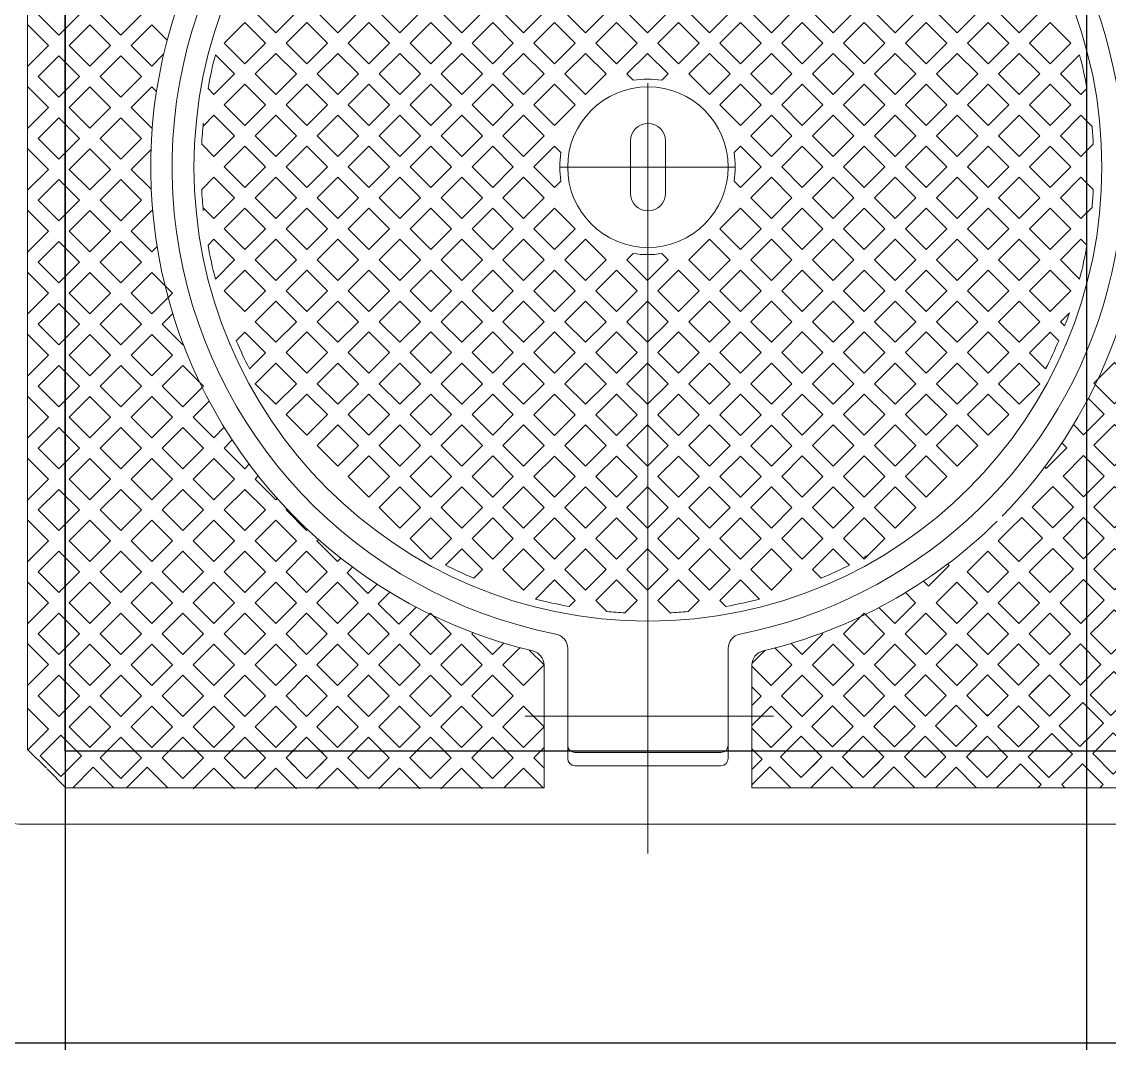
# Model space of a CAD drawing. Header units: millimetres. Extents: x -157642 to 241542, y -22875 to 31024.
# Drawn here: x -148280 to -147535, y 10175 to 10875 of the extents above; entities that cross this region are included whole.
import ezdxf

# ---------------------------------------------------------------- set-up
doc = ezdxf.new("R2010")
doc.units = ezdxf.units.MM
doc.header["$LTSCALE"] = 100
doc.header["$MEASUREMENT"] = 0
doc.linetypes.add('DASHEDX2', pattern=[1.5, 1, -0.5])
doc.layers.add('4', color=4, linetype='DASHEDX2', transparency=0.1)
doc.layers.add('8', color=8, linetype='Continuous')
doc.layers.add('Dim', color=25, linetype='Continuous', lineweight=9)

# ---------------------------------------------------------------- blocks, each defined once
blk = doc.blocks.new('N')
at = {"layer": 'Dim'}
for p, q in [((-85.426, 52.118), (-85.426, 86.476)), ((-80.426, 68.173), (-80.426, 68.343)), ((-77.026, 52.118), (-85.426, 52.118)), ((-83.913, 45), (-83.913, 50)), ((-83.413, 50.5), (-75.878, 50.5)), ((-83.013, 45), (-83.013, 50)), ((-41.113, 46.2), (-44.713, 46.2)), ((-83.913, 45), (-83.913, 40)), ((-83.013, 45), (-83.013, 40)), ((-45.913, 45), (-45.913, 45)), ((-39.913, 45), (-39.913, 45)), ((-41.113, 43.8), (-44.713, 43.8)), ((-83.413, 39.5), (-75.878, 39.5)), ((-77.026, 37.882), (-85.426, 37.882)), ((-85.426, 5.128), (-85.426, 37.882)), ((-74.883, 11.719), (-76.298, 13.133)), ((-84.128, 3.837), (-85.426, 5.128)), ((-84.089, 3.797), (-82.798, 2.5)), ((-3.04, 2.5), (-82.798, 2.5))]:
    blk.add_line(p, q, dxfattribs=at)
at = {"layer": 'Dim', "ltscale": 3}
for p, q in [((-80.513, 53.607), (-80.513, 36.581)), ((-42.913, 50.944), (-42.913, 38.987)), ((-37.152, 45), (-89.936, 45))]:
    blk.add_line(p, q, dxfattribs=at)
at = {"layer": 'Dim'}
blk.add_lwpolyline([(-0.012, 90, -0.414214), (2.088, 87.9), (2.088, 2.1, -0.414214), (-0.012, 0), (-85.826, 0, -0.414214), (-87.926, 2.1), (-87.926, 87.9, -0.414214), (-85.826, 90)], format="xyb", close=True, dxfattribs=at)
for points in [[(-83.083, 75.468), (-81.669, 76.882), (-83.083, 78.296), (-84.497, 76.882)], [(-70.443, 75.556), (-69.029, 76.97), (-70.443, 78.384), (-71.858, 76.97)], [(-66.201, 75.556), (-64.786, 76.97), (-66.201, 78.384), (-67.615, 76.97)], [(-61.958, 75.556), (-60.544, 76.97), (-61.958, 78.384), (-63.372, 76.97)], [(-57.715, 75.556), (-56.301, 76.97), (-57.715, 78.384), (-59.13, 76.97)], [(-75.561, 74.622), (-76.975, 73.208), (-78.39, 74.622), (-76.975, 76.036)], [(-68.322, 73.435), (-66.908, 74.849), (-68.322, 76.263), (-69.736, 74.849)], [(-64.079, 73.435), (-62.665, 74.849), (-64.079, 76.263), (-65.494, 74.849)], [(-77.682, 72.501), (-79.097, 71.086), (-80.511, 72.501), (-79.097, 73.915)], [(-73.469, 72.53), (-74.883, 71.116), (-76.298, 72.53), (-74.883, 73.944)], [(-66.201, 71.313), (-64.786, 72.727), (-66.201, 74.142), (-67.615, 72.727)], [(-49.968, 72.546), (-51.382, 71.132), (-52.796, 72.546), (-51.382, 73.96)], [(-45.725, 72.546), (-47.139, 71.132), (-48.554, 72.546), (-47.139, 73.96)], [(-41.483, 72.546), (-42.897, 71.132), (-44.311, 72.546), (-42.897, 73.96)], [(-37.24, 72.546), (-38.654, 71.132), (-40.068, 72.546), (-38.654, 73.96)], [(-32.997, 72.546), (-34.411, 71.132), (-35.826, 72.546), (-34.411, 73.96)], [(-79.804, 70.379), (-81.218, 68.965), (-82.632, 70.379), (-81.218, 71.794)], [(-75.561, 70.379), (-76.975, 68.965), (-78.39, 70.379), (-76.975, 71.794)], [(-71.348, 70.409), (-72.762, 68.994), (-74.176, 70.409), (-72.762, 71.823)], [(-56.332, 70.425), (-57.746, 69.01), (-59.16, 70.425), (-57.746, 71.839)], [(-52.085, 70.425), (-53.499, 69.01), (-54.913, 70.425), (-53.499, 71.839)], [(-47.846, 70.425), (-49.261, 69.01), (-50.675, 70.425), (-49.261, 71.839)], [(-43.604, 70.425), (-45.018, 69.01), (-46.432, 70.425), (-45.018, 71.839)], [(-39.361, 70.425), (-40.775, 69.01), (-42.19, 70.425), (-40.775, 71.839)], [(-35.119, 70.425), (-36.533, 69.01), (-37.947, 70.425), (-36.533, 71.839)], [(-30.876, 70.425), (-32.29, 69.01), (-33.704, 70.425), (-32.29, 71.839)], [(-81.896, 68.229), (-83.31, 66.814), (-84.724, 68.229), (-83.31, 69.643)], [(-77.682, 68.258), (-79.097, 66.844), (-80.511, 68.258), (-79.097, 69.672)], [(-73.469, 68.287), (-74.883, 66.873), (-76.298, 68.287), (-74.883, 69.702)], [(-69.226, 68.287), (-70.641, 66.873), (-72.055, 68.287), (-70.641, 69.702)], [(-58.453, 68.303), (-59.867, 66.889), (-61.281, 68.303), (-59.867, 69.717)], [(-54.202, 68.303), (-55.616, 66.889), (-57.03, 68.303), (-55.616, 69.717)], [(-49.964, 68.303), (-51.378, 66.889), (-52.792, 68.303), (-51.378, 69.717)], [(-45.725, 68.303), (-47.139, 66.889), (-48.554, 68.303), (-47.139, 69.717)], [(-41.483, 68.303), (-42.897, 66.889), (-44.311, 68.303), (-42.897, 69.717)], [(-37.24, 68.303), (-38.654, 66.889), (-40.068, 68.303), (-38.654, 69.717)], [(-32.997, 68.303), (-34.411, 66.889), (-35.826, 68.303), (-34.411, 69.717)], [(-79.774, 66.107), (-81.189, 64.693), (-82.603, 66.107), (-81.189, 67.522)], [(-75.59, 66.166), (-77.005, 64.752), (-78.419, 66.166), (-77.005, 67.58)], [(-71.348, 66.166), (-72.762, 64.752), (-74.176, 66.166), (-72.762, 67.58)], [(-60.574, 66.182), (-61.989, 64.768), (-63.403, 66.182), (-61.989, 67.596)], [(-56.332, 66.182), (-57.746, 64.768), (-59.16, 66.182), (-57.746, 67.596)], [(-52.085, 66.182), (-53.499, 64.768), (-54.913, 66.182), (-53.499, 67.596)], [(-47.846, 66.182), (-49.261, 64.768), (-50.675, 66.182), (-49.261, 67.596)], [(-43.604, 66.182), (-45.018, 64.768), (-46.432, 66.182), (-45.018, 67.596)], [(-39.361, 66.182), (-40.775, 64.768), (-42.19, 66.182), (-40.775, 67.596)], [(-35.119, 66.182), (-36.533, 64.768), (-37.947, 66.182), (-36.533, 67.596)], [(-30.876, 66.182), (-32.29, 64.768), (-33.704, 66.182), (-32.29, 67.596)], [(-81.896, 63.986), (-83.31, 62.572), (-84.724, 63.986), (-83.31, 65.4)], [(-77.682, 64.015), (-79.097, 62.601), (-80.511, 64.015), (-79.097, 65.43)], [(-73.469, 64.045), (-74.883, 62.63), (-76.298, 64.045), (-74.883, 65.459)], [(-62.696, 64.061), (-64.11, 62.646), (-65.524, 64.061), (-64.11, 65.475)], [(-58.453, 64.061), (-59.867, 62.646), (-61.281, 64.061), (-59.867, 65.475)], [(-54.202, 64.061), (-55.616, 62.646), (-57.03, 64.061), (-55.616, 65.475)], [(-49.964, 64.061), (-51.378, 62.646), (-52.792, 64.061), (-51.378, 65.475)], [(-45.725, 64.061), (-47.139, 62.646), (-48.554, 64.061), (-47.139, 65.475)], [(-41.483, 64.061), (-42.897, 62.646), (-44.311, 64.061), (-42.897, 65.475)], [(-37.24, 64.061), (-38.654, 62.646), (-40.068, 64.061), (-38.654, 65.475)], [(-32.997, 64.061), (-34.411, 62.646), (-35.826, 64.061), (-34.411, 65.475)], [(-75.59, 61.923), (-77.005, 60.509), (-78.419, 61.923), (-77.005, 63.338)], [(-64.817, 61.939), (-66.231, 60.525), (-67.645, 61.939), (-66.231, 63.353)], [(-60.574, 61.939), (-61.989, 60.525), (-63.403, 61.939), (-61.989, 63.353)], [(-56.332, 61.939), (-57.746, 60.525), (-59.16, 61.939), (-57.746, 63.353)], [(-52.085, 61.939), (-53.499, 60.525), (-54.913, 61.939), (-53.499, 63.353)], [(-47.846, 61.939), (-49.261, 60.525), (-50.675, 61.939), (-49.261, 63.353)], [(-43.604, 61.939), (-45.018, 60.525), (-46.432, 61.939), (-45.018, 63.353)], [(-39.361, 61.939), (-40.775, 60.525), (-42.19, 61.939), (-40.775, 63.353)], [(-35.119, 61.939), (-36.533, 60.525), (-37.947, 61.939), (-36.533, 63.353)], [(-30.876, 61.939), (-32.29, 60.525), (-33.704, 61.939), (-32.29, 63.353)], [(-79.804, 61.894), (-81.218, 60.48), (-82.632, 61.894), (-81.218, 63.308)], [(-81.896, 59.743), (-83.31, 58.329), (-84.724, 59.743), (-83.31, 61.158)], [(-77.712, 59.802), (-79.126, 58.388), (-80.54, 59.802), (-79.126, 61.216)], [(-73.469, 59.802), (-74.883, 58.388), (-76.298, 59.802), (-74.883, 61.216)], [(-66.938, 59.818), (-68.353, 58.404), (-69.767, 59.818), (-68.353, 61.232)], [(-62.696, 59.818), (-64.11, 58.404), (-65.524, 59.818), (-64.11, 61.232)], [(-58.453, 59.818), (-59.867, 58.404), (-61.281, 59.818), (-59.867, 61.232)], [(-54.202, 59.818), (-55.616, 58.404), (-57.03, 59.818), (-55.616, 61.232)], [(-49.964, 59.818), (-51.378, 58.404), (-52.792, 59.818), (-51.378, 61.232)], [(-45.725, 59.818), (-47.139, 58.404), (-48.554, 59.818), (-47.139, 61.232)], [(-41.483, 59.818), (-42.897, 58.404), (-44.311, 59.818), (-42.897, 61.232)], [(-37.24, 59.818), (-38.654, 58.404), (-40.068, 59.818), (-38.654, 61.232)], [(-32.997, 59.818), (-34.411, 58.404), (-35.826, 59.818), (-34.411, 61.232)], [(-79.804, 57.651), (-81.218, 56.237), (-82.632, 57.651), (-81.218, 59.066)], [(-75.59, 57.681), (-77.005, 56.267), (-78.419, 57.681), (-77.005, 59.095)], [(-75.59, 57.681), (-77.005, 56.267), (-78.419, 57.681), (-77.005, 59.095)], [(-64.817, 57.697), (-66.231, 56.282), (-67.645, 57.697), (-66.231, 59.111)], [(-60.574, 57.697), (-61.989, 56.282), (-63.403, 57.697), (-61.989, 59.111)], [(-56.332, 57.697), (-57.746, 56.282), (-59.16, 57.697), (-57.746, 59.111)], [(-52.085, 57.697), (-53.499, 56.282), (-54.913, 57.697), (-53.499, 59.111)], [(-47.846, 57.697), (-49.261, 56.282), (-50.675, 57.697), (-49.261, 59.111)], [(-43.604, 57.697), (-45.018, 56.282), (-46.432, 57.697), (-45.018, 59.111)], [(-39.361, 57.697), (-40.775, 56.282), (-42.19, 57.697), (-40.775, 59.111)], [(-35.119, 57.697), (-36.533, 56.282), (-37.947, 57.697), (-36.533, 59.111)], [(-30.876, 57.697), (-32.29, 56.282), (-33.704, 57.697), (-32.29, 59.111)], [(-81.896, 55.501), (-83.31, 54.087), (-84.724, 55.501), (-83.31, 56.915)], [(-77.712, 55.559), (-79.126, 54.145), (-80.54, 55.559), (-79.126, 56.974)], [(-66.938, 55.575), (-68.353, 54.161), (-69.767, 55.575), (-68.353, 56.99)], [(-62.696, 55.575), (-64.11, 54.161), (-65.524, 55.575), (-64.11, 56.99)], [(-58.453, 55.575), (-59.867, 54.161), (-61.281, 55.575), (-59.867, 56.99)], [(-54.202, 55.575), (-55.616, 54.161), (-57.03, 55.575), (-55.616, 56.99)], [(-49.964, 55.575), (-51.378, 54.161), (-52.792, 55.575), (-51.378, 56.99)], [(-45.725, 55.575), (-47.139, 54.161), (-48.554, 55.575), (-47.139, 56.99)], [(-41.483, 55.575), (-42.897, 54.161), (-44.311, 55.575), (-42.897, 56.99)], [(-37.24, 55.575), (-38.654, 54.161), (-40.068, 55.575), (-38.654, 56.99)], [(-32.997, 55.575), (-34.411, 54.161), (-35.826, 55.575), (-34.411, 56.99)], [(-69.06, 53.454), (-70.474, 52.04), (-71.888, 53.454), (-70.474, 54.868)], [(-64.817, 53.454), (-66.231, 52.04), (-67.645, 53.454), (-66.231, 54.868)], [(-60.579, 53.454), (-61.993, 52.04), (-63.407, 53.454), (-61.993, 54.868)], [(-56.332, 53.454), (-57.746, 52.04), (-59.16, 53.454), (-57.746, 54.868)], [(-52.085, 53.454), (-53.499, 52.04), (-54.913, 53.454), (-53.499, 54.868)], [(-47.846, 53.454), (-49.261, 52.04), (-50.675, 53.454), (-49.261, 54.868)], [(-43.604, 53.454), (-45.018, 52.04), (-46.432, 53.454), (-45.018, 54.868)], [(-39.361, 53.454), (-40.775, 52.04), (-42.19, 53.454), (-40.775, 54.868)], [(-35.119, 53.454), (-36.533, 52.04), (-37.947, 53.454), (-36.533, 54.868)], [(-30.876, 53.454), (-32.29, 52.04), (-33.704, 53.454), (-32.29, 54.868)], [(-66.938, 51.333), (-68.353, 49.918), (-69.767, 51.333), (-68.353, 52.747)], [(-62.7, 51.333), (-64.114, 49.918), (-65.528, 51.333), (-64.114, 52.747)], [(-58.461, 51.333), (-59.876, 49.918), (-61.29, 51.333), (-59.876, 52.747)], [(-54.202, 51.333), (-55.616, 49.918), (-57.03, 51.333), (-55.616, 52.747)], [(-49.964, 51.333), (-51.378, 49.918), (-52.792, 51.333), (-51.378, 52.747)], [(-45.725, 51.333), (-47.139, 49.918), (-48.554, 51.333), (-47.139, 52.747)], [(-37.24, 51.333), (-38.654, 49.918), (-40.068, 51.333), (-38.654, 52.747)], [(-32.997, 51.333), (-34.411, 49.918), (-35.826, 51.333), (-34.411, 52.747)], [(-69.06, 49.211), (-70.474, 47.797), (-71.888, 49.211), (-70.474, 50.626)], [(-64.809, 49.211), (-66.223, 47.797), (-67.637, 49.211), (-66.223, 50.626)], [(-60.57, 49.211), (-61.984, 47.797), (-63.399, 49.211), (-61.984, 50.626)], [(-56.332, 49.211), (-57.746, 47.797), (-59.16, 49.211), (-57.746, 50.626)], [(-52.085, 49.211), (-53.499, 47.797), (-54.913, 49.211), (-53.499, 50.626)], [(-47.846, 49.211), (-49.261, 47.797), (-50.675, 49.211), (-49.261, 50.626)], [(-35.119, 49.211), (-36.533, 47.797), (-37.947, 49.211), (-36.533, 50.626)], [(-30.876, 49.211), (-32.29, 47.797), (-33.704, 49.211), (-32.29, 50.626)], [(-66.938, 47.09), (-68.353, 45.676), (-69.767, 47.09), (-68.353, 48.504)], [(-62.7, 47.09), (-64.114, 45.676), (-65.528, 47.09), (-64.114, 48.504)], [(-58.461, 47.09), (-59.876, 45.676), (-61.29, 47.09), (-59.876, 48.504)], [(-54.202, 47.09), (-55.616, 45.676), (-57.03, 47.09), (-55.616, 48.504)], [(-49.964, 47.09), (-51.378, 45.676), (-52.792, 47.09), (-51.378, 48.504)], [(-32.997, 47.09), (-34.411, 45.676), (-35.826, 47.09), (-34.411, 48.504)], [(-69.06, 44.969), (-70.474, 43.554), (-71.888, 44.969), (-70.474, 46.383)], [(-64.809, 44.969), (-66.223, 43.554), (-67.637, 44.969), (-66.223, 46.383)], [(-60.57, 44.969), (-61.984, 43.554), (-63.399, 44.969), (-61.984, 46.383)], [(-56.332, 44.969), (-57.746, 43.554), (-59.16, 44.969), (-57.746, 46.383)], [(-52.085, 44.969), (-53.499, 43.554), (-54.913, 44.969), (-53.499, 46.383)], [(-30.876, 44.969), (-32.29, 43.554), (-33.704, 44.969), (-32.29, 46.383)], [(-66.938, 42.847), (-68.353, 41.433), (-69.767, 42.847), (-68.353, 44.262)], [(-62.7, 42.847), (-64.114, 41.433), (-65.528, 42.847), (-64.114, 44.262)], [(-58.461, 42.847), (-59.876, 41.433), (-61.29, 42.847), (-59.876, 44.262)], [(-54.202, 42.847), (-55.616, 41.433), (-57.03, 42.847), (-55.616, 44.262)], [(-49.964, 42.847), (-51.378, 41.433), (-52.792, 42.847), (-51.378, 44.262)], [(-32.997, 42.847), (-34.411, 41.433), (-35.826, 42.847), (-34.411, 44.262)], [(-69.06, 40.726), (-70.474, 39.312), (-71.888, 40.726), (-70.474, 42.14)], [(-64.809, 40.726), (-66.223, 39.312), (-67.637, 40.726), (-66.223, 42.14)], [(-60.57, 40.726), (-61.984, 39.312), (-63.399, 40.726), (-61.984, 42.14)], [(-56.332, 40.726), (-57.746, 39.312), (-59.16, 40.726), (-57.746, 42.14)], [(-52.085, 40.726), (-53.499, 39.312), (-54.913, 40.726), (-53.499, 42.14)], [(-47.846, 40.726), (-49.261, 39.312), (-50.675, 40.726), (-49.261, 42.14)], [(-35.119, 40.726), (-36.533, 39.312), (-37.947, 40.726), (-36.533, 42.14)], [(-30.876, 40.726), (-32.29, 39.312), (-33.704, 40.726), (-32.29, 42.14)], [(-66.938, 38.605), (-68.353, 37.191), (-69.767, 38.605), (-68.353, 40.019)], [(-62.7, 38.605), (-64.114, 37.191), (-65.528, 38.605), (-64.114, 40.019)], [(-58.461, 38.605), (-59.876, 37.191), (-61.29, 38.605), (-59.876, 40.019)], [(-54.202, 38.605), (-55.616, 37.191), (-57.03, 38.605), (-55.616, 40.019)], [(-49.964, 38.605), (-51.378, 37.191), (-52.792, 38.605), (-51.378, 40.019)], [(-45.725, 38.605), (-47.139, 37.191), (-48.554, 38.605), (-47.139, 40.019)], [(-37.24, 38.605), (-38.654, 37.191), (-40.068, 38.605), (-38.654, 40.019)], [(-32.997, 38.605), (-34.411, 37.191), (-35.826, 38.605), (-34.411, 40.019)], [(-79.833, 36.468), (-81.247, 35.053), (-82.661, 36.468), (-81.247, 37.882)], [(-69.06, 36.483), (-70.474, 35.069), (-71.888, 36.483), (-70.474, 37.898)], [(-64.817, 36.483), (-66.231, 35.069), (-67.645, 36.483), (-66.231, 37.898)], [(-60.57, 36.483), (-61.984, 35.069), (-63.399, 36.483), (-61.984, 37.898)], [(-56.332, 36.483), (-57.746, 35.069), (-59.16, 36.483), (-57.746, 37.898)], [(-52.085, 36.483), (-53.499, 35.069), (-54.913, 36.483), (-53.499, 37.898)], [(-47.846, 36.483), (-49.261, 35.069), (-50.675, 36.483), (-49.261, 37.898)], [(-43.604, 36.483), (-45.018, 35.069), (-46.432, 36.483), (-45.018, 37.898)], [(-39.361, 36.483), (-40.775, 35.069), (-42.19, 36.483), (-40.775, 37.898)], [(-35.119, 36.483), (-36.533, 35.069), (-37.947, 36.483), (-36.533, 37.898)], [(-30.876, 36.483), (-32.29, 35.069), (-33.704, 36.483), (-32.29, 37.898)], [(-66.938, 34.362), (-68.353, 32.948), (-69.767, 34.362), (-68.353, 35.776)], [(-62.696, 34.362), (-64.11, 32.948), (-65.524, 34.362), (-64.11, 35.776)], [(-58.453, 34.362), (-59.867, 32.948), (-61.281, 34.362), (-59.867, 35.776)], [(-54.202, 34.362), (-55.616, 32.948), (-57.03, 34.362), (-55.616, 35.776)], [(-49.964, 34.362), (-51.378, 32.948), (-52.792, 34.362), (-51.378, 35.776)], [(-45.725, 34.362), (-47.139, 32.948), (-48.554, 34.362), (-47.139, 35.776)], [(-41.483, 34.362), (-42.897, 32.948), (-44.311, 34.362), (-42.897, 35.776)], [(-37.24, 34.362), (-38.654, 32.948), (-40.068, 34.362), (-38.654, 35.776)], [(-32.997, 34.362), (-34.411, 32.948), (-35.826, 34.362), (-34.411, 35.776)], [(-77.712, 34.346), (-79.126, 32.932), (-80.54, 34.346), (-79.126, 35.76)], [(-79.833, 32.225), (-81.247, 30.811), (-82.661, 32.225), (-81.247, 33.639)], [(-75.59, 32.225), (-77.005, 30.811), (-78.419, 32.225), (-77.005, 33.639)], [(-64.817, 32.241), (-66.231, 30.827), (-67.645, 32.241), (-66.231, 33.655)], [(-60.574, 32.241), (-61.989, 30.827), (-63.403, 32.241), (-61.989, 33.655)], [(-56.332, 32.241), (-57.746, 30.827), (-59.16, 32.241), (-57.746, 33.655)], [(-52.085, 32.241), (-53.499, 30.827), (-54.913, 32.241), (-53.499, 33.655)], [(-47.846, 32.241), (-49.261, 30.827), (-50.675, 32.241), (-49.261, 33.655)], [(-43.604, 32.241), (-45.018, 30.827), (-46.432, 32.241), (-45.018, 33.655)], [(-39.361, 32.241), (-40.775, 30.827), (-42.19, 32.241), (-40.775, 33.655)], [(-35.119, 32.241), (-36.533, 30.827), (-37.947, 32.241), (-36.533, 33.655)], [(-30.876, 32.241), (-32.29, 30.827), (-33.704, 32.241), (-32.29, 33.655)], [(-77.712, 30.104), (-79.126, 28.689), (-80.54, 30.104), (-79.126, 31.518)], [(-73.469, 30.104), (-74.883, 28.689), (-76.298, 30.104), (-74.883, 31.518)], [(-66.938, 30.119), (-68.353, 28.705), (-69.767, 30.119), (-68.353, 31.534)], [(-62.696, 30.119), (-64.11, 28.705), (-65.524, 30.119), (-64.11, 31.534)], [(-58.453, 30.119), (-59.867, 28.705), (-61.281, 30.119), (-59.867, 31.534)], [(-54.202, 30.119), (-55.616, 28.705), (-57.03, 30.119), (-55.616, 31.534)], [(-49.964, 30.119), (-51.378, 28.705), (-52.792, 30.119), (-51.378, 31.534)], [(-45.725, 30.119), (-47.139, 28.705), (-48.554, 30.119), (-47.139, 31.534)], [(-41.483, 30.119), (-42.897, 28.705), (-44.311, 30.119), (-42.897, 31.534)], [(-37.24, 30.119), (-38.654, 28.705), (-40.068, 30.119), (-38.654, 31.534)], [(-32.997, 30.119), (-34.411, 28.705), (-35.826, 30.119), (-34.411, 31.534)], [(-79.833, 27.982), (-81.247, 26.568), (-82.661, 27.982), (-81.247, 29.396)], [(-75.59, 27.982), (-77.005, 26.568), (-78.419, 27.982), (-77.005, 29.396)], [(-64.817, 27.998), (-66.231, 26.584), (-67.645, 27.998), (-66.231, 29.412)], [(-60.574, 27.998), (-61.989, 26.584), (-63.403, 27.998), (-61.989, 29.412)], [(-56.332, 27.998), (-57.746, 26.584), (-59.16, 27.998), (-57.746, 29.412)], [(-52.085, 27.998), (-53.499, 26.584), (-54.913, 27.998), (-53.499, 29.412)], [(-47.846, 27.998), (-49.261, 26.584), (-50.675, 27.998), (-49.261, 29.412)], [(-43.604, 27.998), (-45.018, 26.584), (-46.432, 27.998), (-45.018, 29.412)], [(-39.361, 27.998), (-40.775, 26.584), (-42.19, 27.998), (-40.775, 29.412)], [(-35.119, 27.998), (-36.533, 26.584), (-37.947, 27.998), (-36.533, 29.412)], [(-30.876, 27.998), (-32.29, 26.584), (-33.704, 27.998), (-32.29, 29.412)], [(-77.712, 25.861), (-79.126, 24.447), (-80.54, 25.861), (-79.126, 27.275)], [(-73.469, 25.861), (-74.883, 24.447), (-76.298, 25.861), (-74.883, 27.275)], [(-62.696, 25.877), (-64.11, 24.463), (-65.524, 25.877), (-64.11, 27.291)], [(-58.453, 25.877), (-59.867, 24.463), (-61.281, 25.877), (-59.867, 27.291)], [(-54.202, 25.877), (-55.616, 24.463), (-57.03, 25.877), (-55.616, 27.291)], [(-49.964, 25.877), (-51.378, 24.463), (-52.792, 25.877), (-51.378, 27.291)], [(-45.725, 25.877), (-47.139, 24.463), (-48.554, 25.877), (-47.139, 27.291)], [(-41.483, 25.877), (-42.897, 24.463), (-44.311, 25.877), (-42.897, 27.291)], [(-37.24, 25.877), (-38.654, 24.463), (-40.068, 25.877), (-38.654, 27.291)], [(-32.997, 25.877), (-34.411, 24.463), (-35.826, 25.877), (-34.411, 27.291)], [(-79.833, 23.74), (-81.247, 22.325), (-82.661, 23.74), (-81.247, 25.154)], [(-75.59, 23.74), (-77.005, 22.325), (-78.419, 23.74), (-77.005, 25.154)], [(-71.348, 23.74), (-72.762, 22.325), (-74.176, 23.74), (-72.762, 25.154)], [(-60.574, 23.756), (-61.989, 22.341), (-63.403, 23.756), (-61.989, 25.17)], [(-56.332, 23.756), (-57.746, 22.341), (-59.16, 23.756), (-57.746, 25.17)], [(-52.085, 23.756), (-53.499, 22.341), (-54.913, 23.756), (-53.499, 25.17)], [(-47.846, 23.756), (-49.261, 22.341), (-50.675, 23.756), (-49.261, 25.17)], [(-43.604, 23.756), (-45.018, 22.341), (-46.432, 23.756), (-45.018, 25.17)], [(-39.361, 23.756), (-40.775, 22.341), (-42.19, 23.756), (-40.775, 25.17)], [(-35.119, 23.756), (-36.533, 22.341), (-37.947, 23.756), (-36.533, 25.17)], [(-30.876, 23.756), (-32.29, 22.341), (-33.704, 23.756), (-32.29, 25.17)], [(-77.712, 21.618), (-79.126, 20.204), (-80.54, 21.618), (-79.126, 23.032)], [(-73.469, 21.618), (-74.883, 20.204), (-76.298, 21.618), (-74.883, 23.032)], [(-69.226, 21.618), (-70.641, 20.204), (-72.055, 21.618), (-70.641, 23.032)], [(-58.453, 21.634), (-59.867, 20.22), (-61.281, 21.634), (-59.867, 23.048)], [(-54.202, 21.634), (-55.616, 20.22), (-57.03, 21.634), (-55.616, 23.048)], [(-49.964, 21.634), (-51.378, 20.22), (-52.792, 21.634), (-51.378, 23.048)], [(-45.725, 21.634), (-47.139, 20.22), (-48.554, 21.634), (-47.139, 23.048)], [(-41.483, 21.634), (-42.897, 20.22), (-44.311, 21.634), (-42.897, 23.048)], [(-37.24, 21.634), (-38.654, 20.22), (-40.068, 21.634), (-38.654, 23.048)], [(-32.997, 21.634), (-34.411, 20.22), (-35.826, 21.634), (-34.411, 23.048)], [(-79.833, 19.497), (-81.247, 18.083), (-82.661, 19.497), (-81.247, 20.911)], [(-75.59, 19.497), (-77.005, 18.083), (-78.419, 19.497), (-77.005, 20.911)], [(-71.348, 19.497), (-72.762, 18.083), (-74.176, 19.497), (-72.762, 20.911)], [(-67.105, 19.497), (-68.519, 18.083), (-69.934, 19.497), (-68.519, 20.911)], [(-56.332, 19.513), (-57.746, 18.099), (-59.16, 19.513), (-57.746, 20.927)], [(-52.085, 19.513), (-53.499, 18.099), (-54.913, 19.513), (-53.499, 20.927)], [(-47.846, 19.513), (-49.261, 18.099), (-50.675, 19.513), (-49.261, 20.927)], [(-43.604, 19.513), (-45.018, 18.099), (-46.432, 19.513), (-45.018, 20.927)], [(-39.361, 19.513), (-40.775, 18.099), (-42.19, 19.513), (-40.775, 20.927)], [(-35.119, 19.513), (-36.533, 18.099), (-37.947, 19.513), (-36.533, 20.927)], [(-30.876, 19.513), (-32.29, 18.099), (-33.704, 19.513), (-32.29, 20.927)], [(-77.712, 17.376), (-79.126, 15.961), (-80.54, 17.376), (-79.126, 18.79)], [(-73.469, 17.376), (-74.883, 15.961), (-76.298, 17.376), (-74.883, 18.79)], [(-69.226, 17.376), (-70.641, 15.961), (-72.055, 17.376), (-70.641, 18.79)], [(-64.984, 17.376), (-66.398, 15.961), (-67.812, 17.376), (-66.398, 18.79)], [(-49.968, 17.392), (-51.382, 15.977), (-52.796, 17.392), (-51.382, 18.806)], [(-45.725, 17.392), (-47.139, 15.977), (-48.554, 17.392), (-47.139, 18.806)], [(-41.483, 17.392), (-42.897, 15.977), (-44.311, 17.392), (-42.897, 18.806)], [(-37.24, 17.392), (-38.654, 15.977), (-40.068, 17.392), (-38.654, 18.806)], [(-32.997, 17.392), (-34.411, 15.977), (-35.826, 17.392), (-34.411, 18.806)], [(-79.833, 15.254), (-81.247, 13.84), (-82.661, 15.254), (-81.247, 16.669)], [(-75.59, 15.254), (-77.005, 13.84), (-78.419, 15.254), (-77.005, 16.669)], [(-71.348, 15.254), (-72.762, 13.84), (-74.176, 15.254), (-72.762, 16.669)], [(-67.105, 15.254), (-68.519, 13.84), (-69.934, 15.254), (-68.519, 16.669)], [(-62.862, 15.254), (-64.277, 13.84), (-65.691, 15.254), (-64.277, 16.669)], [(-81.954, 13.133), (-83.369, 11.719), (-84.783, 13.133), (-83.369, 14.547)], [(-77.712, 13.133), (-79.126, 11.719), (-80.54, 13.133), (-79.126, 14.547)], [(-69.226, 13.133), (-70.641, 11.719), (-72.055, 13.133), (-70.641, 14.547)], [(-64.984, 13.133), (-66.398, 11.719), (-67.812, 13.133), (-66.398, 14.547)], [(-60.741, 13.133), (-62.155, 11.719), (-63.57, 13.133), (-62.155, 14.547)], [(-56.499, 13.133), (-57.913, 11.719), (-59.327, 13.133), (-57.913, 14.547)], [(-79.833, 11.012), (-81.247, 9.597), (-82.661, 11.012), (-81.247, 12.426)], [(-75.59, 11.012), (-77.005, 9.597), (-78.419, 11.012), (-77.005, 12.426)], [(-71.348, 11.012), (-72.762, 9.597), (-74.176, 11.012), (-72.762, 12.426)], [(-67.105, 11.012), (-68.519, 9.597), (-69.934, 11.012), (-68.519, 12.426)], [(-62.862, 11.012), (-64.277, 9.597), (-65.691, 11.012), (-64.277, 12.426)], [(-58.62, 11.012), (-60.034, 9.597), (-61.448, 11.012), (-60.034, 12.426)], [(-54.377, 11.012), (-55.791, 9.597), (-57.206, 11.012), (-55.791, 12.426)], [(-50.135, 11.012), (-51.549, 9.597), (-52.963, 11.012), (-51.549, 12.426)], [(-81.954, 8.89), (-83.369, 7.476), (-84.783, 8.89), (-83.369, 10.305)], [(-77.712, 8.89), (-79.126, 7.476), (-80.54, 8.89), (-79.126, 10.305)], [(-73.469, 8.89), (-74.883, 7.476), (-76.298, 8.89), (-74.883, 10.305)], [(-69.226, 8.89), (-70.641, 7.476), (-72.055, 8.89), (-70.641, 10.305)], [(-64.984, 8.89), (-66.398, 7.476), (-67.812, 8.89), (-66.398, 10.305)], [(-60.741, 8.89), (-62.155, 7.476), (-63.57, 8.89), (-62.155, 10.305)], [(-56.499, 8.89), (-57.913, 7.476), (-59.327, 8.89), (-57.913, 10.305)], [(-52.256, 8.89), (-53.67, 7.476), (-55.084, 8.89), (-53.67, 10.305)], [(-48.013, 8.89), (-49.427, 7.476), (-50.842, 8.89), (-49.427, 10.305)], [(-43.771, 8.89), (-45.185, 7.476), (-46.599, 8.89), (-45.185, 10.305)], [(-39.528, 8.89), (-40.942, 7.476), (-42.356, 8.89), (-40.942, 10.305)], [(-35.285, 8.89), (-36.7, 7.476), (-38.114, 8.89), (-36.7, 10.305)], [(-31.043, 8.89), (-32.457, 7.476), (-33.871, 8.89), (-32.457, 10.305)], [(-79.833, 6.769), (-81.247, 5.355), (-82.661, 6.769), (-81.247, 8.183)], [(-75.59, 6.769), (-77.005, 5.355), (-78.419, 6.769), (-77.005, 8.183)], [(-71.348, 6.769), (-72.762, 5.355), (-74.176, 6.769), (-72.762, 8.183)], [(-67.105, 6.769), (-68.519, 5.355), (-69.934, 6.769), (-68.519, 8.183)], [(-62.862, 6.769), (-64.277, 5.355), (-65.691, 6.769), (-64.277, 8.183)], [(-58.62, 6.769), (-60.034, 5.355), (-61.448, 6.769), (-60.034, 8.183)], [(-54.377, 6.769), (-55.791, 5.355), (-57.206, 6.769), (-55.791, 8.183)], [(-50.135, 6.769), (-51.549, 5.355), (-52.963, 6.769), (-51.549, 8.183)], [(-45.892, 6.769), (-47.306, 5.355), (-48.72, 6.769), (-47.306, 8.183)], [(-41.649, 6.769), (-43.064, 5.355), (-44.478, 6.769), (-43.064, 8.183)], [(-37.407, 6.769), (-38.821, 5.355), (-40.235, 6.769), (-38.821, 8.183)], [(-33.164, 6.769), (-34.578, 5.355), (-35.992, 6.769), (-34.578, 8.183)], [(-81.824, 4.778), (-83.238, 3.364), (-84.652, 4.778), (-83.238, 6.193)], [(-77.712, 4.648), (-79.126, 3.234), (-80.54, 4.648), (-79.126, 6.062)], [(-73.469, 4.648), (-74.883, 3.234), (-76.298, 4.648), (-74.883, 6.062)], [(-69.226, 4.648), (-70.641, 3.234), (-72.055, 4.648), (-70.641, 6.062)], [(-64.984, 4.648), (-66.398, 3.234), (-67.812, 4.648), (-66.398, 6.062)], [(-60.741, 4.648), (-62.155, 3.234), (-63.57, 4.648), (-62.155, 6.062)], [(-56.499, 4.648), (-57.913, 3.234), (-59.327, 4.648), (-57.913, 6.062)], [(-52.256, 4.648), (-53.67, 3.234), (-55.084, 4.648), (-53.67, 6.062)], [(-48.013, 4.648), (-49.427, 3.234), (-50.842, 4.648), (-49.427, 6.062)], [(-43.771, 4.648), (-45.185, 3.234), (-46.599, 4.648), (-45.185, 6.062)], [(-39.528, 4.648), (-40.942, 3.234), (-42.356, 4.648), (-40.942, 6.062)], [(-35.285, 4.648), (-36.7, 3.234), (-38.114, 4.648), (-36.7, 6.062)], [(-31.043, 4.648), (-32.457, 3.234), (-33.871, 4.648), (-32.457, 6.062)]]:
    blk.add_lwpolyline(points, close=True, dxfattribs=at)
for points in [[(-78.262, 76.105), (-77.456, 76.911), (-78.87, 78.326), (-79.676, 77.519)], [(-74.049, 76.134), (-73.242, 76.941), (-74.657, 78.355), (-75.463, 77.549)], [(-78.261, 76.106), (-79.067, 75.3), (-80.481, 76.714), (-79.675, 77.52)], [(-74.048, 76.135), (-74.854, 75.329), (-76.268, 76.743), (-75.462, 77.55)], [(-85.426, 73.568), (-85.205, 73.346), (-83.79, 74.761), (-85.205, 76.175), (-85.426, 75.954)], [(-80.383, 73.984), (-79.577, 74.79), (-80.991, 76.204), (-81.797, 75.398)], [(-71.957, 74.042), (-71.15, 74.849), (-72.565, 76.263), (-73.371, 75.457)], [(-58.74, 75.166), (-59.837, 76.263), (-61.251, 74.849), (-60.548, 74.146)], [(-80.382, 73.985), (-81.189, 73.178), (-82.603, 74.593), (-81.797, 75.399)], [(-71.956, 74.043), (-72.762, 73.237), (-74.176, 74.651), (-73.37, 75.458)], [(-44.448, 75.511), (-43.604, 74.667), (-45.018, 73.253), (-46.432, 74.667), (-45.675, 75.424)], [(-40.118, 75.424), (-39.361, 74.667), (-40.775, 73.253), (-42.19, 74.667), (-41.346, 75.511)], [(-48.256, 75.077), (-47.846, 74.667), (-49.261, 73.253), (-50.578, 74.57)], [(-35.216, 74.57), (-36.533, 73.253), (-37.947, 74.667), (-37.537, 75.077)], [(-82.505, 71.862), (-81.698, 72.669), (-83.113, 74.083), (-83.919, 73.277)], [(-69.835, 71.921), (-69.029, 72.727), (-70.443, 74.142), (-71.25, 73.335)], [(-52.882, 73.874), (-53.503, 73.253), (-53.794, 73.543)], [(-82.504, 71.863), (-83.31, 71.057), (-84.724, 72.471), (-83.918, 73.278)], [(-78.899, 73.718), (-77.682, 72.501), (-78.899, 71.284)], [(-69.834, 71.922), (-70.641, 71.116), (-72.055, 72.53), (-71.249, 73.336)], [(-61.791, 73.357), (-62.132, 73.698), (-63.546, 72.283), (-63.446, 72.183)], [(-54.802, 73.138), (-54.21, 72.546), (-55.625, 71.132), (-56.734, 72.241)], [(-84.597, 69.712), (-83.79, 70.518), (-85.205, 71.932), (-85.426, 71.711)], [(-67.714, 69.8), (-66.908, 70.606), (-68.322, 72.02), (-69.128, 71.214)], [(-67.713, 69.801), (-68.519, 68.994), (-69.934, 70.409), (-69.127, 71.215)], [(-84.596, 69.713), (-85.402, 68.906), (-85.426, 68.93)], [(-78.899, 69.475), (-77.682, 68.258), (-78.899, 67.041)], [(-85.426, 67.516), (-84.017, 66.107), (-85.426, 64.699)], [(-71.27, 63.878), (-71.611, 64.219), (-70.197, 65.633), (-70.096, 65.532)], [(-78.899, 65.232), (-77.682, 64.015), (-78.899, 62.798)], [(-73.079, 60.827), (-74.176, 61.923), (-72.762, 63.338), (-72.059, 62.635)], [(-85.426, 63.226), (-85.402, 63.25), (-83.988, 61.835), (-85.402, 60.421), (-85.426, 60.445)], [(-83.913, 60.555), (-83.31, 61.158), (-81.896, 59.743), (-83.31, 58.329), (-83.913, 58.932)], [(-79.126, 61.216), (-77.712, 59.802), (-79.126, 58.388)], [(-85.426, 58.983), (-85.402, 59.007), (-83.988, 57.593), (-85.402, 56.179), (-85.426, 56.202)], [(-70.169, 58.806), (-69.06, 57.697), (-70.474, 56.282), (-71.066, 56.874)], [(-83.913, 56.312), (-83.31, 56.915), (-81.896, 55.501), (-83.31, 54.087), (-83.913, 54.69)], [(-75.539, 54.801), (-76.298, 55.559), (-74.883, 56.974), (-74.827, 56.917)], [(-85.426, 54.74), (-85.402, 54.764), (-83.988, 53.35), (-85.219, 52.118)], [(-81.342, 52.118), (-82.661, 53.438), (-81.247, 54.852), (-79.833, 53.438), (-81.153, 52.118)], [(-77.099, 52.118), (-78.419, 53.438), (-77.005, 54.852), (-75.85, 53.698)], [(-76.026, 53.003), (-76.903, 52.126)], [(-84.17, 52.118), (-83.463, 52.825), (-82.756, 52.118)], [(-79.797, 52.118), (-79.155, 52.76), (-78.513, 52.118)], [(-72.498, 52.65), (-71.181, 51.333), (-72.595, 49.918), (-73.005, 50.328)], [(-43.878, 50.899), (-44.311, 51.333), (-42.897, 52.747), (-41.483, 51.333), (-41.916, 50.899)], [(-73.352, 47.747), (-72.595, 48.504), (-71.181, 47.09), (-72.595, 45.676), (-73.439, 46.52)], [(-48.827, 43.988), (-49.261, 43.554), (-50.675, 44.969), (-49.261, 46.383), (-48.827, 45.95)], [(-36.966, 45.95), (-36.533, 46.383), (-35.119, 44.969), (-36.533, 43.554), (-36.966, 43.988)], [(-73.439, 43.418), (-72.595, 44.262), (-71.181, 42.847), (-72.595, 41.433), (-73.352, 42.19)], [(-73.005, 39.609), (-72.595, 40.019), (-71.181, 38.605), (-72.498, 37.288)], [(-41.916, 39.038), (-41.483, 38.605), (-42.897, 37.191), (-44.311, 38.605), (-43.878, 39.038)], [(-85.426, 37.818), (-84.076, 36.468), (-85.426, 35.117)], [(-82.661, 37.882), (-83.369, 37.175), (-84.076, 37.882)], [(-75.83, 36.228), (-77.005, 35.053), (-78.419, 36.468), (-77.005, 37.882), (-75.995, 36.872)], [(-85.426, 35.117), (-84.946, 35.598)], [(-82.824, 35.216), (-83.369, 35.76), (-84.783, 34.346), (-83.369, 32.932), (-82.824, 33.476)], [(-83.913, 35.216), (-83.369, 35.76), (-81.954, 34.346), (-83.369, 32.932), (-83.913, 33.476)], [(-74.801, 33.014), (-74.883, 32.932), (-76.298, 34.346), (-75.517, 35.127)], [(-85.49, 33.639), (-84.076, 32.225), (-85.49, 30.811)], [(-71.066, 33.063), (-70.474, 33.655), (-69.06, 32.241), (-70.169, 31.132)], [(-82.824, 30.973), (-83.369, 31.518), (-84.783, 30.104), (-83.369, 28.689), (-82.824, 29.234)], [(-83.913, 30.973), (-83.369, 31.518), (-81.954, 30.104), (-83.369, 28.689), (-83.913, 29.234)], [(-85.49, 29.396), (-84.076, 27.982), (-85.49, 26.568)], [(-72.024, 27.306), (-72.816, 26.514), (-74.23, 27.928), (-73.047, 29.111)], [(-82.824, 26.731), (-83.369, 27.275), (-84.783, 25.861), (-83.369, 24.447), (-82.824, 24.991)], [(-83.913, 26.731), (-83.369, 27.275), (-81.954, 25.861), (-83.369, 24.447), (-83.913, 24.991)], [(-70.32, 24.767), (-70.695, 24.393), (-72.109, 25.807), (-71.478, 26.438)], [(-85.49, 25.154), (-84.076, 23.74), (-85.49, 22.325)], [(-68.423, 22.422), (-68.519, 22.325), (-69.934, 23.74), (-69.709, 23.964)], [(-82.824, 22.488), (-83.369, 23.032), (-84.783, 21.618), (-83.369, 20.204), (-82.824, 20.748)], [(-83.913, 22.488), (-83.369, 23.032), (-81.954, 21.618), (-83.369, 20.204), (-83.913, 20.748)], [(-66.337, 20.265), (-66.398, 20.204), (-67.812, 21.618), (-67.748, 21.682)], [(-85.49, 20.911), (-84.076, 19.497), (-85.49, 18.083)], [(-64.064, 18.295), (-64.277, 18.083), (-65.691, 19.497), (-65.6, 19.588)], [(-82.824, 18.246), (-83.369, 18.79), (-84.783, 17.376), (-83.369, 15.961), (-82.824, 16.506)], [(-83.913, 18.246), (-83.369, 18.79), (-81.954, 17.376), (-83.369, 15.961), (-83.913, 16.506)], [(-56.734, 17.696), (-55.625, 18.806), (-54.21, 17.392), (-54.802, 16.8)], [(-61.6, 16.517), (-62.155, 15.961), (-63.57, 17.376), (-63.264, 17.681)], [(-85.49, 16.669), (-84.076, 15.254), (-85.49, 13.84)], [(-50.578, 15.367), (-49.261, 16.684), (-47.846, 15.27), (-48.256, 14.86)], [(-45.675, 14.513), (-46.432, 15.27), (-45.018, 16.684), (-43.604, 15.27), (-44.448, 14.426)], [(-41.346, 14.426), (-42.19, 15.27), (-40.775, 16.684), (-39.361, 15.27), (-40.118, 14.513)], [(-37.537, 14.86), (-37.947, 15.27), (-36.533, 16.684), (-35.216, 15.367)], [(-58.937, 14.937), (-60.034, 13.84), (-61.448, 15.254), (-60.735, 15.967)], [(-76.298, 13.133), (-74.883, 14.547), (-73.469, 13.133), (-74.883, 11.719)], [(-52.945, 12.444), (-53.67, 11.719), (-55.084, 13.133), (-55.049, 13.168)], [(-85.426, 12.11), (-84.012, 10.695), (-85.426, 9.281)], [(-34.215, 12.062), (-33.164, 11.012), (-34.578, 9.597), (-35.992, 11.012), (-35.182, 11.822)], [(-45.949, 11.069), (-45.892, 11.012), (-47.306, 9.597), (-48.72, 11.012), (-48.36, 11.372)], [(-37.725, 11.331), (-37.407, 11.012), (-38.821, 9.597), (-40.235, 11.012), (-40.206, 11.041)], [(-41.706, 10.955), (-43.064, 9.597), (-44.433, 10.967)], [(-85.426, 8.416), (-84.012, 7.002), (-85.426, 5.588)], [(-82.809, 2.5), (-82.836, 2.526), (-81.421, 3.941), (-80.007, 2.526), (-80.034, 2.5)], [(-78.371, 2.5), (-78.397, 2.526), (-76.983, 3.941), (-75.569, 2.526), (-75.595, 2.5)], [(-74.15, 2.5), (-74.176, 2.526), (-72.762, 3.941), (-71.348, 2.526), (-71.374, 2.5)], [(-69.907, 2.5), (-69.934, 2.526), (-68.519, 3.941), (-67.105, 2.526), (-67.132, 2.5)], [(-65.665, 2.5), (-65.691, 2.526), (-64.277, 3.941), (-62.862, 2.526), (-62.889, 2.5)], [(-61.422, 2.5), (-61.448, 2.526), (-60.034, 3.941), (-58.62, 2.526), (-58.646, 2.5)], [(-57.179, 2.5), (-57.206, 2.526), (-55.791, 3.941), (-54.377, 2.526), (-54.404, 2.5)], [(-52.937, 2.5), (-52.963, 2.526), (-51.549, 3.941), (-50.135, 2.526), (-50.161, 2.5)], [(-48.694, 2.5), (-48.72, 2.526), (-47.306, 3.941), (-45.892, 2.526), (-45.918, 2.5)], [(-44.451, 2.5), (-44.478, 2.526), (-43.064, 3.941), (-41.649, 2.526), (-41.676, 2.5)], [(-40.209, 2.5), (-40.235, 2.526), (-38.821, 3.941), (-37.407, 2.526), (-37.433, 2.5)], [(-35.966, 2.5), (-35.992, 2.526), (-34.578, 3.941), (-33.164, 2.526), (-33.19, 2.5)]]:
    blk.add_lwpolyline(points, dxfattribs=at)
for radius in [31.1, 5.5]:
    blk.add_circle((-42.913, 45), radius, dxfattribs=at)
for centre, radius, start, end in [((-42.913, 44.999), 34.067, 315.18835, 134.58877), ((-42.913, 45), 32.6, 44.75372, 168.84567), ((-42.897, 44.969), 30.582, 92.90711, 95.21332), ((-42.897, 44.969), 30.582, 84.78668, 87.09289), ((-42.897, 44.969), 30.582, 100.09364, 104.54654), ((-42.897, 44.969), 30.582, 75.45346, 79.90636), ((-42.897, 44.969), 30.582, 109.05695, 110.87425), ((-42.897, 44.969), 30.582, 112.91131, 116.90202), ((-42.912, 45), 34.067, 135.41193, 166.61405), ((-42.913, 45), 32.6, 191.15433, 44.20445), ((-42.897, 44.969), 30.582, 150.2847, 151.13751), ((-42.897, 44.969), 30.582, 153.09798, 157.08869), ((-77.026, 53.118), 1, 270, 346.61405), ((-42.897, 44.969), 30.582, 165.45346, 169.90636), ((-75.878, 51.5), 1, 270, 348.84567), ((-42.897, 44.969), 6.011, 80.60915, 99.39085), ((-83.413, 50), 0.5, 90, 180), ((-82.513, 50), 0.5, 90, 180), ((-42.897, 44.969), 30.582, 174.78668, 177.18858), ((-44.713, 45), 1.2, 90, 180), ((-41.113, 45), 1.2, 0, 90), ((-42.897, 44.969), 6.011, 170.60915, 189.39085), ((-42.897, 44.969), 6.011, 350.60915, 9.39085), ((-44.713, 45), 1.2, 180, 270), ((-41.113, 45), 1.2, 270, 0), ((-42.897, 44.969), 30.582, 182.81142, 185.21332), ((-83.413, 40), 0.5, 180, 270), ((-82.513, 40), 0.5, 180, 270), ((-75.878, 38.5), 1, 11.15433, 90), ((-42.897, 44.969), 30.582, 190.09364, 194.54654), ((-42.897, 44.969), 6.011, 260.60915, 279.39085), ((-77.026, 36.882), 1, 13.38595, 90), ((-42.912, 45), 34.067, 193.38595, 314.81236), ((-42.897, 44.969), 30.582, 202.91131, 206.90202), ((-42.897, 44.969), 30.582, 243.09798, 247.08869), ((-42.897, 44.969), 30.582, 255.45346, 259.90636), ((-42.897, 44.969), 30.582, 280.09364, 284.54654), ((-42.897, 44.969), 30.582, 264.37036, 267.09289), ((-42.897, 44.969), 30.582, 272.90711, 275.62964)]:
    blk.add_arc(centre, radius, start, end, dxfattribs=at)
blk = doc.blocks.new('ga1.5-db')
at = {"layer": '4', "ltscale": 1.5}
blk.add_lwpolyline([(0.06907, 1.235), (0.29465, 0.05639), (-0.88396, -0.16918), (-1.10953, 1.00942)], close=True, dxfattribs=at)
at = {"layer": '8', "ltscale": 3}
for p, q in [((0.22558, -1.17861), (-0.18798, 0.98217)), ((1.08039, 0.20678), (-1.08039, -0.20678))]:
    blk.add_line(p, q, dxfattribs=at)
at = {"layer": '8', "ltscale": 1.5}
for points in [[(-0.49954, -1.11376), (0.8755, -0.85059), (0.49954, 1.11376), (-0.8755, 0.85059)], [(-0.08976, 1.00097), (0.06062, 0.21523), (-0.72512, 0.06485), (-0.8755, 0.85059)]]:
    blk.add_lwpolyline(points, close=True, dxfattribs=at)
at = {"layer": '8', "ltscale": 3, "xscale": -0.009999999993426783, "yscale": 0.01000000000931323, "zscale": 0.01, "rotation": 280.8349790640103}
blk.add_blockref('N', (-0.93082, 0.86979), dxfattribs=at)

msp = doc.modelspace()

# ---------------------------------------------------------------- block references
at = {"xscale": 1000, "yscale": 1000, "zscale": 1000, "rotation": 349.1650214129482}
msp.add_blockref('ga1.5-db', (-147550.62, 10175.13), dxfattribs=at)

doc.saveas('drawing.dxf')
